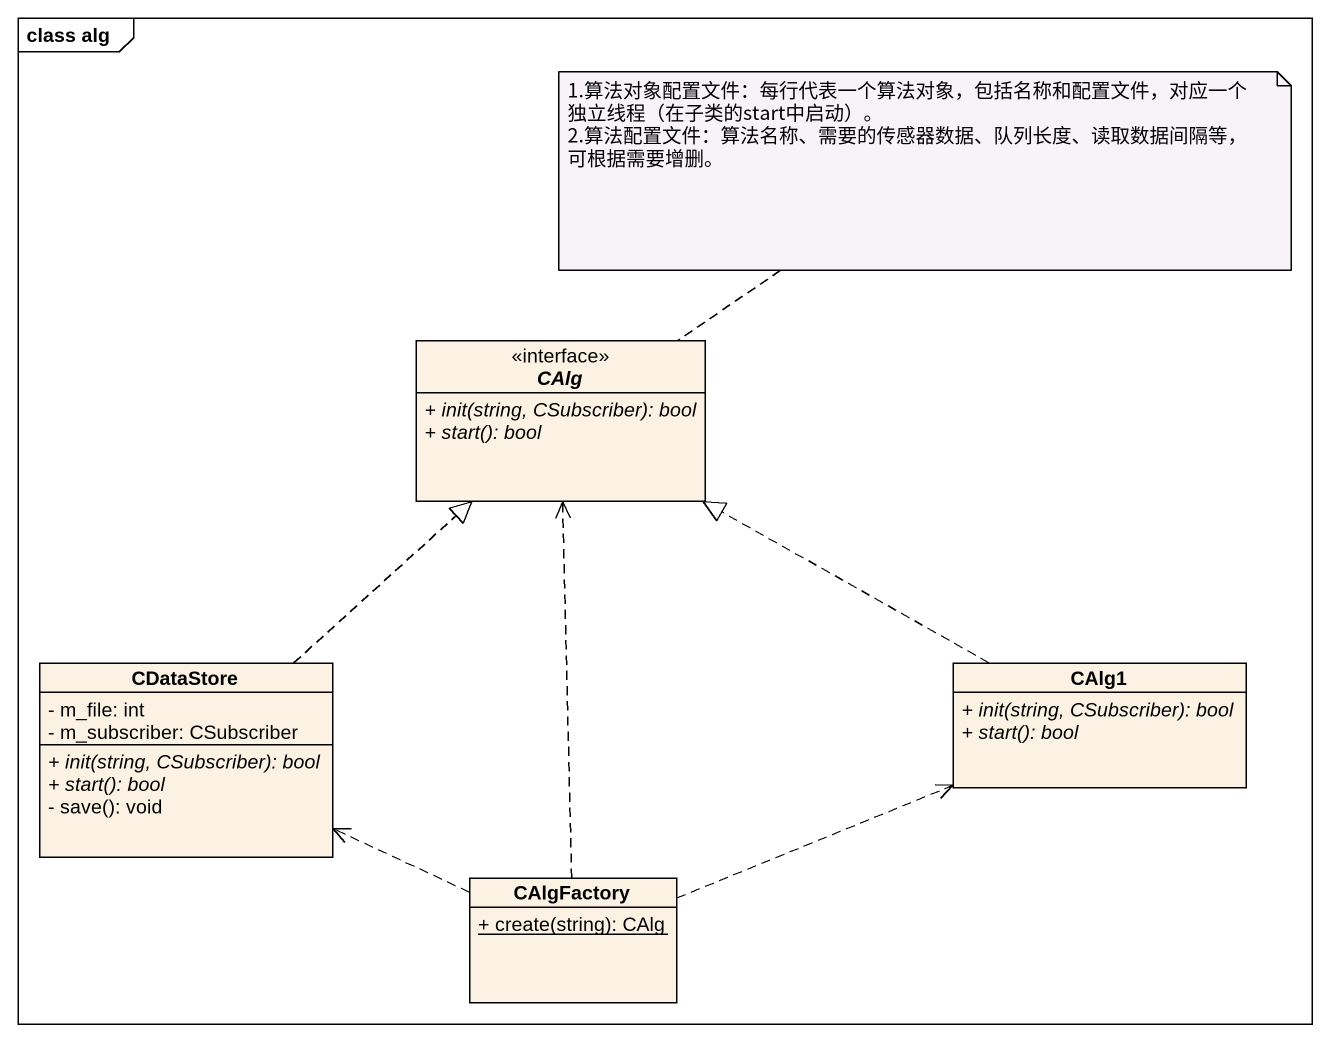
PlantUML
@startuml
mainframe class alg
hide circle
hide empty members
skinparam classAttributeIconSize 0
interface CAlg {
  {abstract} + init(string, CSubscriber): bool
  {abstract} + start(): bool
}
class CDataStore {
  - m_file: int
  - m_subscriber: CSubscriber
  {abstract} + init(string, CSubscriber): bool
  {abstract} + start(): bool
  - save(): void
}
class CAlg1 {
  {abstract} + init(string, CSubscriber): bool
  {abstract} + start(): bool
}
class CAlgFactory {
  {static} + create(string): CAlg
}
CDataStore .up.|> CAlg
CAlg1 .left.|> CAlg
CAlgFactory .up.> CAlg
CAlgFactory .left.> CDataStore
CAlgFactory .right.> CAlg1
note top of CAlg
  1.算法对象配置文件：每行代表一个算法对象，包括名称和配置文件，对应一个独立线程（在子类的start中启动）。
  2.算法配置文件：算法名称、需要的传感器数据、队列长度、读取数据间隔等，可根据需要增删。
end note
@enduml
